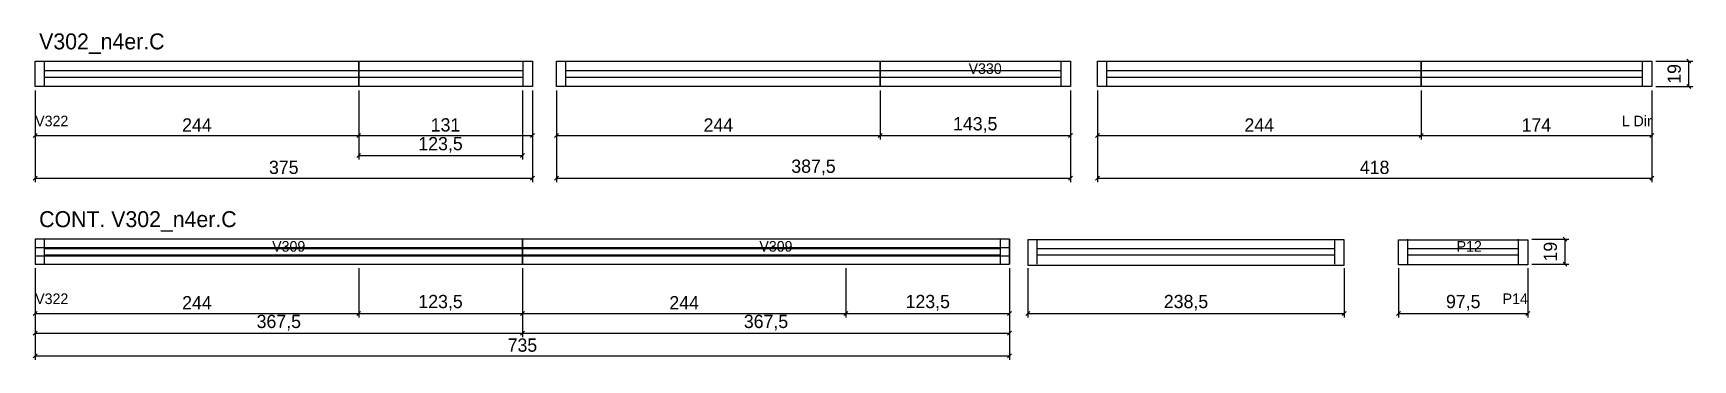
# Model space of a CAD drawing. Extents: x -10500 to 1250, y -225 to 21.
# Drawn here: x -2 to 1250, y -225 to 21 of the extents above; entities outside this region: 2.
import ezdxf
from ezdxf.enums import TextEntityAlignment as Align

# ---------------------------------------------------------------- set-up
doc = ezdxf.new("R2010")
doc.units = 0
for name, color, linetype in [('5', 5, 'Continuous'), ('COTA', 241, 'Continuous'), ('NOMENCLATURA', 7, 'Continuous'), ('Painéis', 200, 'Continuous'), ('SARR_2.2x7', 40, 'Continuous'), ('SARR_EDITAR', 141, 'Continuous')]:
    doc.layers.add(name, color=color, linetype=linetype)
doc.dimstyles.new('PAINEL', dxfattribs={"dimtxt": 10, "dimasz": 3, "dimexe": 3, "dimexo": 3, "dimgap": 3, "dimtad": 1, "dimblk": 'OBLIQUE', "dimblk1": 'OBLIQUE', "dimcen": 2.5, "dimclrd": 4, "dimclre": 4, "dimclrt": 240, "dimazin": 3, "dimtfac": 1, "dimtmove": 0, "dimatfit": 3})

# ---------------------------------------------------------------- blocks, each defined once
blk = doc.blocks.new('_OBLIQUE')
at = {"color": 0, "linetype": 'BYBLOCK'}
blk.add_line((-0.5, -0.5), (0.5, 0.5), dxfattribs=at)

msp = doc.modelspace()

# ---------------------------------------------------------------- linework, layer by layer
msp.add_line((-9500, 0), (-9490, 0))
at = {"layer": 'Painéis'}
for p, q in [((244, -19), (244, 0)), ((637.3, -19), (637.3, 0)), ((1045.3, -19), (1045.3, 0)), ((367.5, -153), (367.5, -134)), ((735, -134), (735, -153)), ((0, -140.333), (367.5, -140.333)), ((0, -146.667), (367.5, -146.667)), ((367.5, -140.333), (735, -140.333)), ((367.5, -146.667), (735, -146.667))]:
    msp.add_line(p, q, dxfattribs=at)
for points in [[(244, -19), (0, -19), (0, 0), (244, 0)], [(244, 0), (375, 0), (375, -19), (244, -19)], [(637.3, -19), (393.3, -19), (393.3, 0), (637.3, 0)], [(637.3, 0), (780.8, 0), (780.8, -19), (637.3, -19)], [(1045.3, -19), (801.3, -19), (801.3, 0), (1045.3, 0)], [(1045.3, 0), (1219.3, 0), (1219.3, -19), (1045.3, -19)], [(0, -153), (367.5, -153), (367.5, -134), (0, -134)], [(367.5, -153), (735, -153), (735, -134), (367.5, -134)], [(748.8, -134.6), (748.8, -153.6), (987.3, -153.6), (987.3, -134.6), (748.8, -134.6)], [(1125.9, -134.5), (1125.9, -153.5), (1028.4, -153.5), (1028.4, -134.5), (1125.9, -134.5)]]:
    msp.add_lwpolyline(points, close=True, dxfattribs=at)
at = {"layer": 'SARR_2.2x7'}
for p, q in [((7, -19), (7, 0)), ((368, -19), (368, 0)), ((400.3, -19), (400.3, 0)), ((773.8, -19), (773.8, 0)), ((808.3, -19), (808.3, 0)), ((1212.3, -19), (1212.3, 0)), ((7, -7), (368, -7)), ((7, -12), (368, -12)), ((400.3, -7), (773.8, -7)), ((400.3, -12), (773.8, -12)), ((808.3, -7), (1212.3, -7)), ((808.3, -12), (1212.3, -12)), ((7, -153), (7, -134)), ((728, -153), (728, -134)), ((755.8, -153), (755.8, -134)), ((980.3, -153), (980.3, -134)), ((1035.4, -153), (1035.4, -134)), ((1118.9, -153), (1118.9, -134)), ((7, -141), (728, -141)), ((7, -146), (728, -146)), ((755.8, -141), (980.3, -141)), ((755.8, -146), (980.3, -146)), ((1035.4, -141), (1118.9, -141)), ((1035.4, -146), (1118.9, -146))]:
    msp.add_line(p, q, dxfattribs=at)
at = {"layer": 'SARR_EDITAR'}
msp.add_line((-10500, 0), (-10490, 0), dxfattribs=at)

# ---------------------------------------------------------------- texts
at = {"layer": '5'}
for s, p in [('V330', (704.05, -9.5)), ('V322', (0, -49)), ('V309', (178.75, -143.5)), ('V309', (546.25, -143.5)), ('P12', (1072.15, -143.5)), ('V322', (0, -183))]:
    msp.add_text(s, height=8, dxfattribs=at).set_placement(p)
for s, p in [('L Dir', (1219.3, -49)), ('P14', (1125.9, -183))]:
    msp.add_text(s, height=8, dxfattribs=at).set_placement(p, align=Align.RIGHT)
at = {"layer": 'NOMENCLATURA'}
for s, p in [('V302_n4er.C', (3, 9)), ('CONT. V302_n4er.C', (3, -125))]:
    msp.add_text(s, height=12, dxfattribs=at).set_placement(p)

# ---------------------------------------------------------------- dimensions: what is measured, and where the dimension line sits
at = {"layer": 'COTA'}
for base, p1, p2 in [((1247.3, -19), (1219.3, -19), (1219.3, 0)), ((1153.9, -153), (1125.9, -153), (1125.9, -134))]:
    msp.add_linear_dim(base=base, p1=p1, p2=p2, angle=90, dimstyle='PAINEL', dxfattribs=at).render()
for base, p1, p2 in [((0, -56), (0, -19), (244, -19)), ((0, -88), (0, -19), (375, -19)), ((244, -56), (244, -19), (375, -19)), ((244, -71), (244, -19), (367.5, -19)), ((393.3, -56), (393.3, -19), (637.3, -19)), ((393.3, -88), (393.3, -19), (780.8, -19)), ((637.3, -56), (637.3, -19), (780.8, -19)), ((801.3, -56), (801.3, -19), (1045.3, -19)), ((801.3, -88), (801.3, -19), (1219.3, -19)), ((1045.3, -56), (1045.3, -19), (1219.3, -19)), ((0, -190), (0, -153), (244, -153)), ((0, -205), (0, -153), (367.5, -153)), ((0, -222), (0, -153), (735, -153)), ((244, -190), (244, -153), (367.5, -153)), ((367.5, -190), (367.5, -153), (611.5, -153)), ((367.5, -205), (367.5, -153), (735, -153)), ((611.5, -190), (611.5, -153), (735, -153)), ((748.8, -190), (748.8, -153), (987.3, -153)), ((1028.4, -190), (1028.4, -153), (1125.9, -153))]:
    msp.add_linear_dim(base=base, p1=p1, p2=p2, dimstyle='PAINEL', dxfattribs=at).render()

doc.saveas('drawing.dxf')
